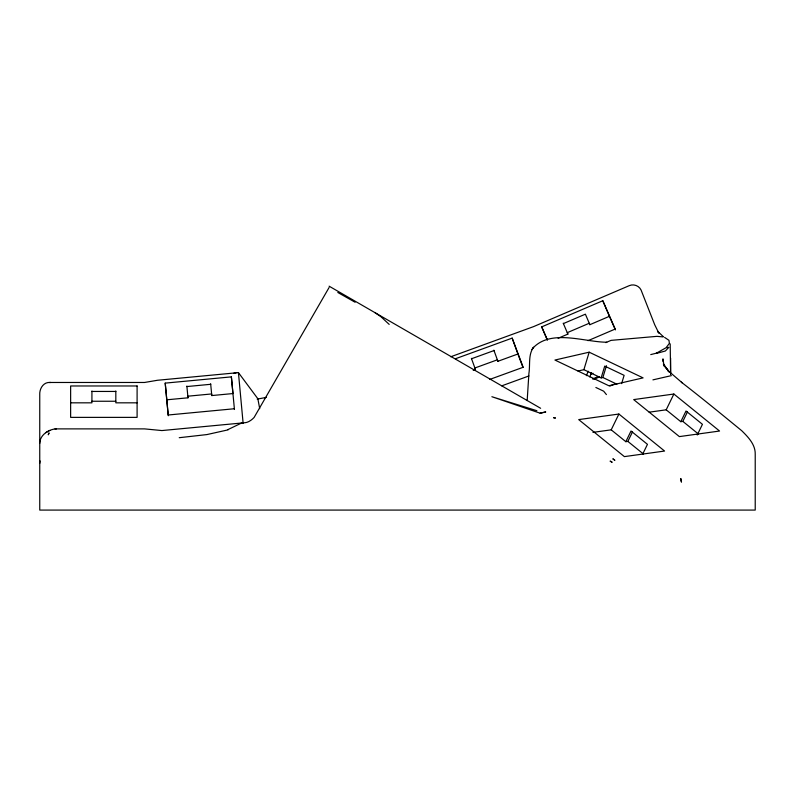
<?xml version="1.0" encoding="UTF-8"?>
<svg xmlns="http://www.w3.org/2000/svg" width="795" height="795" viewBox="0 0 795 795"><rect width="100%" height="100%" fill="white"/><g stroke="black" fill="none" stroke-linecap="round" stroke-linejoin="round"><path stroke-width="1.19" d="M670.642 374.336L670.602 358.108M527.184 400.521L528.894 373.551C530.344 364.915 528.009 354.649 533.604 347.226L531.954 349.522M39.75 443.362C39.82 435.223 48.058 429.717 55.451 428.883L144.511 428.883L161.902 430.562L242.823 422.91M39.75 463.396L40.078 460.921M40.247 440.003L40.038 441.185M577.985 371.036L583.888 369.675L589.174 352.185L643.095 377.883L608.861 385.754L554.94 360.046L589.174 352.185M583.888 369.675L601.149 377.903L604.717 366.097L624.115 375.339L621.62 383.607M601.149 377.903L602.878 377.506L606.446 365.7M656.084 353.517L657.018 352.95M589.84 376.959L591.45 372.577M586.392 375.667L588.201 371.205M592.941 432.371L611.206 429.837L618.898 414.036L664.58 451.043L624.383 456.618L578.7 419.601L618.898 414.036M611.206 429.837L625.834 441.682L631.021 431.019L647.458 444.335L642.787 453.935M625.834 441.682L627.861 441.404L632.532 431.804M649.137 412.188L666.19 409.822L673.872 394.022L719.564 431.029L679.367 436.604L633.675 399.597L673.872 394.022M666.19 409.822L680.818 421.678L686.006 411.005L702.442 424.321L697.245 434.984M680.818 421.678L682.835 421.39L687.506 411.79M329.09 287.512L254.092 417.484C251.23 420.515 246.808 423.606 242.475 422.592L227.946 429.598M533.107 347.922C551.183 328.713 584.872 342.228 606.764 342.208M668.873 347.335L665.345 351.002L656.918 353.298M656.909 352.901L666.071 347.723L669.39 343.351L668.963 340.33L664.6 337.388M49.777 430.433L45.712 432.689M257.212 399.12L266.434 397.371M666.926 347.842L668.207 347.296M547.377 340.24L541.703 326.884L602.799 300.729L615.201 329.05L588.052 340.667M563.417 323.575L585.388 314.174L589.86 324.688L609.427 316.311L615.38 329.905M558.11 338.282L567.888 334.099L563.238 323.207M605.81 342.615L611.057 340.369L656.958 336.345L663.179 336.921M590.804 374.216L593.01 373.272M592.514 379.006L598.009 376.651M593.935 379.314L599.43 376.969M609.854 386.092L615.35 383.737M450.785 356.756L533.505 326.646L629.312 285.634C633.635 283.716 639.071 285.723 641.068 290.016L654.692 324.708L658.807 333.075L657.535 331.197L663.249 336.593M455.495 358.734L512.169 338.114L523.17 367.27L489.631 379.473M471.574 358.734L494.033 350.555M473.214 370.271L475.43 369.456L471.405 358.336M475.43 369.456L474.883 367.996L497.342 359.817L497.899 361.288L517.893 354.004L522.971 367.459M501.754 385.843L528.913 375.956M228.046 429.866L206.958 434.567L179.233 437.707M650.757 354.6L656.173 353.228M652.924 379.871L671.387 375.628M233.889 373.213L236.065 372.845M257.878 398.881L259.697 408.63M540.113 413.181L545.638 411.979L540.113 413.181L491.876 396.715L536.873 410.707M257.948 398.871L238.43 372.616L157.499 380.268L144.511 382.474L50.145 382.474C43.377 381.858 39.323 388.805 39.75 394.867L39.75 510.082L755.22 510.082L755.22 454.134C755.469 444.524 748.115 437.012 741.745 430.731C721.771 414.374 701.746 397.957 681.365 382.196L682.08 382.733L667.77 370.4L668.565 371.146L663.596 364.865L669.231 372.01L663.388 363.862L664.034 365.978L662.951 358.873L663.06 361.586M234.336 408.749L168.172 415L165.211 383.12L231.375 376.87L232.965 393.555L211.778 395.562L210.665 383.816M186.914 386.549L210.715 384.293M168.282 415.745L166.801 399.805L187.978 397.808L187.829 396.198L211.629 393.952L211.778 395.562M55.004 428.893L56.475 428.883M49.439 382.474L50.731 382.474M91.922 391.448L115.822 391.448M91.922 401.246L115.822 401.246M70.636 402.827L91.922 402.827L91.922 391.011M137.098 402.827L115.822 402.827L115.822 391.011M602.878 377.506L616.88 384.184M595.872 387.473L603.673 391.19L606.416 394.588M337.805 292.481L355.127 302.249M329.11 286.17L540.64 408.292M375.002 312.654L381.053 316.827L389.202 324.4M682.835 421.39L698.358 433.971M627.861 441.404L643.384 453.975M242.475 422.592L243.31 423.357M589.86 324.688L589.234 323.257L567.262 332.668L567.888 334.099M541.703 326.884L547.159 339.346M602.799 300.729L609.427 316.311M512.169 338.114L517.893 354.004M493.864 350.158L497.899 361.288M670.195 343.847L670.602 374.167M186.865 386.062L187.978 397.808M165.211 383.12L166.801 399.805M238.43 372.616L243.141 423.437M231.375 376.87L234.445 409.495M48.952 433.046L48.336 434.676L48.952 433.046M137.098 385.972L70.636 385.972L70.636 417.375L137.098 417.375L137.098 385.972M555.317 418.001L553.539 417.673L555.317 418.001M540.938 361.318L540.938 361.318M610.858 461.448L610.093 461.14L612.17 462.293L610.858 461.448M614.754 460.206L613.015 458.934L614.754 460.206M680.908 479.176L680.679 478.52L681.464 482.128L680.908 479.176"/></g></svg>
